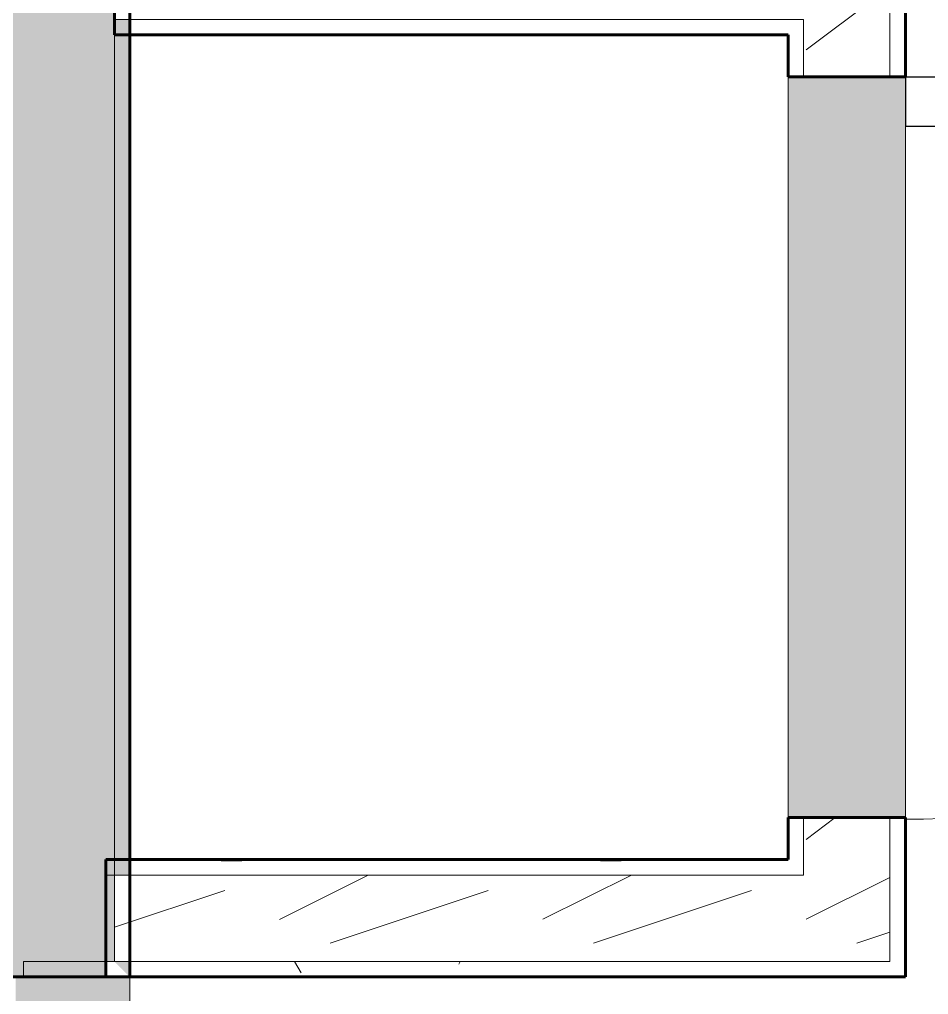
# Model space of a CAD drawing. Header units: inches. Extents: x -4169 to -1846, y 9706 to 12377.
# Drawn here: x -3827.67 to -3790.86, y 10895.08 to 10934.56 of the extents above; entities that cross this region are included whole.
import ezdxf

# ---------------------------------------------------------------- set-up
doc = ezdxf.new("R2010")
doc.units = ezdxf.units.IN
doc.header["$MEASUREMENT"] = 0
for name, color, linetype, lineweight in [('0-1', 7, 'Continuous', 5), ('0-2', 10, 'Continuous', 18), ('A-DOOR-1', 7, 'Continuous', 9), ('A-DOOR-2', 50, 'Continuous', 30), ('A-WALL-1', 8, 'Continuous', 5), ('A-WALL-2', 250, 'Continuous', 60), ('A-WALL-3', 10, 'Continuous', 18), ('A-WALL-PATT-1', 7, 'Continuous', 9), ('A-WALL-PATT-2', 253, 'Continuous', 9)]:
    doc.layers.add(name, color=color, linetype=linetype, lineweight=lineweight)
pattern_1 = [(0, (0, 0), (20.48, 5.12), [0.845, -14.515, 0.845, -14.515, -81.92]), (0, (0, 0), (20.48, 5.12), [-30.72, 0.845, -29.875, 0.845, -14.515, -35.84]), (0, (0, 0), (20.48, 5.12), [-76.8, 0.845, -9.395, 0.845, -24.755]), (120, (7.68, 2.56), (-14.67405, 15.1762003), [0.845, -14.515, 0.845, -14.515, -81.92]), (120, (7.68, 2.56), (-14.67405, 15.1762003), [-30.72, 0.845, -29.875, 0.845, -14.515, -35.84]), (120, (7.68, 2.56), (-14.67405, 15.1762003), [-76.8, 0.845, -9.395, 0.845, -24.755]), (240, (10.24, 12.8), (-5.80595, -20.2962003), [0.845, -14.515, 0.845, -14.515, -81.92]), (240, (10.24, 12.8), (-5.80595, -20.2962003), [-30.72, 0.845, -29.875, 0.845, -14.515, -35.84]), (240, (10.24, 12.8), (-5.80595, -20.2962003), [-76.8, 0.845, -9.395, 0.845, -24.755])]
pattern_2 = [(216.87, (4.265, 10.662), (31.9871619, 21.32545714), [5.331, -47.981]), (206.565, (10.662, 7.464), (-10.662476, -10.6620098), [11.921, -11.921]), (198.435, (10.662, 2.132), (-21.32449365, -10.6625869), [6.744, -26.974])]

# ---------------------------------------------------------------- blocks, each defined once
blk = doc.blocks.new('Single-Flush - 30_ x 80_ - MAGIC PAK DOOR-1421383-ENLARGED RCP - 1ST FLOOR PLAN')
at = {"layer": 'A-DOOR-1'}
blk.add_arc((15, -2.375), 30.067, 180, 266.1859, dxfattribs=at)
at = {"layer": 'A-DOOR-2'}
for p, q in [((13, -2.375), (13, -32.375)), ((15, -2.375), (13, -2.375)), ((15, -2.375), (15, -32.375)), ((15, -32.375), (13, -32.375))]:
    blk.add_line(p, q, dxfattribs=at)
blk = doc.blocks.new('CTR - 1st Phase - Unit Layouts_rvt-1-ENLARGED RCP - 1ST FLOOR PLAN')
at = {"layer": 'A-WALL-1'}
blk.add_hatch(color=256, dxfattribs=at).paths.add_polyline_path([(-3791.799, 10902.239), (-3791.799, 10932.239), (-3796.549, 10932.239), (-3796.549, 10902.239), (-3792.424, 10902.239)], flags=0)
at = {"layer": 'A-WALL-PATT-1'}
h = blk.add_hatch(dxfattribs=at)
h.set_pattern_fill('FP_1', color=256, style=0, pattern_type=2)
h.set_pattern_definition(pattern_1)
h.paths.add_polyline_path([(-3795.924, 10899.914), (-3795.924, 10900.539), (-3823.199, 10900.539), (-3823.199, 10899.914), (-3796.549, 10899.914)], flags=0)
h = blk.add_hatch(dxfattribs=at)
h.set_pattern_fill('FP_1', color=256, style=0, pattern_type=2)
h.set_pattern_definition(pattern_1)
h.paths.add_polyline_path([(-3823.199, 10895.789), (-3823.824, 10896.414), (-3824.174, 10896.414), (-3824.174, 10895.789), (-3823.824, 10895.789)], flags=0)
h.paths.add_polyline_path([(-3795.924, 10895.789), (-3791.799, 10895.789), (-3791.799, 10896.414), (-3823.199, 10896.414), (-3823.199, 10895.789), (-3796.549, 10895.789)], flags=0)
at = {"layer": 'A-WALL-PATT-2'}
h = blk.add_hatch(dxfattribs=at)
h.set_pattern_fill('FP_2', color=256, style=0, pattern_type=2)
h.set_pattern_definition(pattern_2)
h.paths.add_polyline_path([(-3792.424, 10899.914), (-3792.424, 10902.239), (-3795.924, 10902.239), (-3795.924, 10899.914)], flags=0)
h.paths.add_polyline_path([(-3795.924, 10932.239), (-3792.424, 10932.239), (-3792.424, 10939.677), (-3795.924, 10939.677), (-3795.924, 10934.561)], flags=0)
h.paths.add_polyline_path([(-3792.424, 10959.677), (-3792.424, 10961.418), (-3795.924, 10961.418), (-3795.924, 10959.677)], flags=0)
h = blk.add_hatch(dxfattribs=at)
h.set_pattern_fill('FP_2', color=256, style=0, pattern_type=2)
h.set_pattern_definition(pattern_2)
h.paths.add_polyline_path([(-3792.424, 10896.414), (-3792.424, 10899.914), (-3823.824, 10899.914), (-3823.824, 10896.414), (-3796.549, 10896.414)], flags=0)
at = {"layer": 'A-WALL-2'}
for p, q in [((-3791.799, 10939.677), (-3791.799, 10932.239)), ((-3823.824, 10933.936), (-3823.824, 10938.686)), ((-3796.549, 10933.936), (-3823.824, 10933.936)), ((-3796.549, 10932.239), (-3796.549, 10933.936)), ((-3791.799, 10932.239), (-3796.549, 10932.239)), ((-3796.549, 10900.539), (-3796.549, 10902.239)), ((-3796.549, 10902.239), (-3791.799, 10902.239)), ((-3791.799, 10902.239), (-3791.799, 10900.539)), ((-3824.174, 10895.789), (-3824.174, 10900.539)), ((-3824.174, 10900.539), (-3796.549, 10900.539)), ((-3791.799, 10900.539), (-3791.799, 10896.414)), ((-3791.799, 10896.414), (-3791.799, 10895.789)), ((-3791.799, 10895.789), (-3824.174, 10895.789))]:
    blk.add_line(p, q, dxfattribs=at)
at = {"layer": 'A-WALL-3'}
for p, q in [((-3792.424, 10932.239), (-3792.424, 10939.677)), ((-3796.549, 10934.561), (-3823.824, 10934.561)), ((-3795.924, 10934.561), (-3796.549, 10934.561)), ((-3795.924, 10932.239), (-3795.924, 10934.561)), ((-3796.549, 10932.239), (-3796.549, 10902.239)), ((-3791.799, 10902.239), (-3791.799, 10932.239)), ((-3795.924, 10900.539), (-3795.924, 10902.239)), ((-3792.424, 10900.539), (-3792.424, 10902.239)), ((-3795.924, 10899.914), (-3795.924, 10900.539)), ((-3792.424, 10899.914), (-3792.424, 10900.539)), ((-3824.174, 10899.914), (-3795.924, 10899.914)), ((-3792.424, 10896.414), (-3792.424, 10899.914)), ((-3824.174, 10896.414), (-3792.424, 10896.414))]:
    blk.add_line(p, q, dxfattribs=at)
at = {"layer": '0-2', "rotation": 90.00000000001167}
blk.add_blockref('Single-Flush - 30_ x 80_ - MAGIC PAK DOOR-1421383-ENLARGED RCP - 1ST FLOOR PLAN', (-3794.174, 10917.239), dxfattribs=at)
blk = doc.blocks.new('CTR - 1st Phase - Shell_rvt-1-ENLARGED RCP - 1ST FLOOR PLAN')
at = {"layer": 'A-WALL-1'}
blk.add_hatch(color=256, dxfattribs=at).paths.add_polyline_path([(-3823.824, 10857.764), (-3823.199, 10857.764), (-3823.199, 10895.789), (-3827.824, 10895.789), (-3827.824, 10857.764), (-3827.511, 10857.764)], flags=0)
at = {"layer": 'A-WALL-PATT-2'}
h = blk.add_hatch(dxfattribs=at)
h.set_pattern_fill('FP_12', color=256, style=0, pattern_type=2)
h.set_pattern_definition([(161.57, (0.32, 0.32), (-2.560496185, -0.000537386), [0, -18.214, 2.022, 0]), (18.43, (-0.32, 0.32), (-2.560496185, 0.000537386), [0, -18.214, 2.022, 0]), (108.43, (0.32, 0.32), (1.27922091, -6.400876726), [6.07, -14.166]), (71.57, (-0.32, 0.32), (1.27922091, 6.400876726), [6.07, -14.166])])
h.paths.add_polyline_path([(-3829.324, 10011.589), (-3823.824, 10011.589), (-3823.824, 10050.739), (-3827.511, 10050.739), (-3827.511, 10051.364), (-3829.324, 10051.364), (-3829.324, 10011.654)], flags=0)
h.paths.add_polyline_path([(-3827.824, 10089.389), (-3827.511, 10089.389), (-3827.511, 10090.014), (-3823.824, 10090.014), (-3823.824, 10127.352), (-3827.511, 10127.352), (-3827.511, 10127.977), (-3829.324, 10127.977), (-3829.324, 10089.389)], flags=0)
h.paths.add_polyline_path([(-3829.324, 10166.002), (-3827.511, 10166.002), (-3827.511, 10166.377), (-3829.324, 10166.377)], flags=0)
h.paths.add_polyline_path([(-3827.824, 10204.402), (-3827.511, 10204.402), (-3827.511, 10205.027), (-3823.824, 10205.027), (-3823.824, 10242.364), (-3827.511, 10242.364), (-3827.511, 10242.989), (-3829.324, 10242.989), (-3829.324, 10204.402)], flags=0)
h.paths.add_polyline_path([(-3829.324, 10281.014), (-3827.511, 10281.014), (-3827.511, 10363.189), (-3829.324, 10363.189), (-3829.324, 10309.454)], flags=0)
h.paths.add_polyline_path([(-3829.324, 10391.064), (-3827.511, 10391.064), (-3827.511, 10434.989), (-3829.324, 10434.989), (-3829.324, 10430.105)], flags=0)
h.paths.add_polyline_path([(-3827.511, 10473.014), (-3827.511, 10473.764), (-3829.324, 10473.764), (-3829.324, 10473.014), (-3827.824, 10473.014)], flags=0)
h.paths.add_polyline_path([(-3827.824, 10511.789), (-3827.511, 10511.789), (-3827.511, 10512.414), (-3823.824, 10512.414), (-3823.824, 10588.152), (-3827.511, 10588.152), (-3827.511, 10588.777), (-3829.324, 10588.777), (-3829.324, 10511.789)], flags=0)
h.paths.add_polyline_path([(-3829.324, 10626.802), (-3827.511, 10626.802), (-3827.511, 10627.177), (-3829.324, 10627.177)], flags=0)
h.paths.add_polyline_path([(-3827.511, 10665.202), (-3827.511, 10746.189), (-3829.324, 10746.189), (-3829.324, 10665.202)], flags=0)
h.paths.add_polyline_path([(-3827.511, 10774.064), (-3827.511, 10780.964), (-3829.324, 10780.964), (-3829.324, 10774.064)], flags=0)
h.paths.add_polyline_path([(-3827.824, 10818.989), (-3827.511, 10818.989), (-3827.511, 10819.614), (-3823.824, 10819.614), (-3823.824, 10857.139), (-3827.511, 10857.139), (-3827.511, 10857.764), (-3829.324, 10857.764), (-3829.324, 10818.989)], flags=0)
h.paths.add_polyline_path([(-3827.511, 10895.789), (-3827.511, 10896.414), (-3823.824, 10896.414), (-3823.824, 10971.964), (-3827.511, 10971.964), (-3827.511, 10972.589), (-3829.324, 10972.589), (-3829.324, 10895.789), (-3827.824, 10895.789)], flags=0)
h.paths.add_polyline_path([(-3827.511, 11010.614), (-3827.511, 11011.239), (-3823.824, 11011.239), (-3823.824, 11029.714), (-3827.511, 11029.714), (-3827.511, 11030.339), (-3829.324, 11030.339), (-3829.324, 11010.614), (-3827.824, 11010.614)], flags=0)
h.paths.add_polyline_path([(-3827.511, 11068.364), (-3827.511, 11068.989), (-3823.824, 11068.989), (-3823.824, 11164.589), (-3829.324, 11164.589), (-3829.324, 11068.364), (-3827.824, 11068.364)], flags=0)
h.paths.add_polyline_path([(-3823.824, 11394.989), (-3823.824, 11426.989), (-3829.324, 11426.989), (-3829.324, 11394.989)], flags=0)
h = blk.add_hatch(dxfattribs=at)
h.set_pattern_fill('FP_1', color=256, style=0, pattern_type=2)
h.set_pattern_definition(pattern_1)
h.paths.add_polyline_path([(-3823.199, 10017.089), (-3823.199, 10051.364), (-3827.511, 10051.364), (-3827.511, 10050.739), (-3823.824, 10050.739), (-3823.824, 10017.089)], flags=0)
h.paths.add_polyline_path([(-3823.199, 10089.389), (-3823.199, 10127.977), (-3827.511, 10127.977), (-3827.511, 10127.352), (-3823.824, 10127.352), (-3823.824, 10090.014), (-3827.511, 10090.014), (-3827.511, 10089.389), (-3823.824, 10089.389)], flags=0)
h.paths.add_polyline_path([(-3823.199, 10166.002), (-3823.199, 10166.377), (-3827.511, 10166.377), (-3827.511, 10166.002)], flags=0)
h.paths.add_polyline_path([(-3823.824, 10204.402), (-3823.199, 10204.402), (-3823.199, 10242.989), (-3827.511, 10242.989), (-3827.511, 10242.364), (-3823.824, 10242.364), (-3823.824, 10205.027), (-3827.511, 10205.027), (-3827.511, 10204.402)], flags=0)
h.paths.add_polyline_path([(-3823.199, 10281.014), (-3823.199, 10363.189), (-3827.511, 10363.189), (-3827.511, 10281.014)], flags=0)
h.paths.add_polyline_path([(-3827.511, 10473.014), (-3823.199, 10473.014), (-3823.199, 10473.764), (-3827.511, 10473.764)], flags=0)
h.paths.add_polyline_path([(-3823.199, 10511.789), (-3823.199, 10588.777), (-3827.511, 10588.777), (-3827.511, 10588.152), (-3823.824, 10588.152), (-3823.824, 10512.414), (-3827.511, 10512.414), (-3827.511, 10511.789), (-3823.824, 10511.789)], flags=0)
h.paths.add_polyline_path([(-3827.511, 10626.802), (-3823.199, 10626.802), (-3823.199, 10627.177), (-3827.511, 10627.177)], flags=0)
h.paths.add_polyline_path([(-3823.199, 10665.202), (-3823.199, 10710.095), (-3823.824, 10710.095), (-3823.824, 10713.595), (-3823.199, 10713.595), (-3823.199, 10746.189), (-3827.511, 10746.189), (-3827.511, 10665.202)], flags=0)
h.paths.add_polyline_path([(-3823.199, 10818.989), (-3823.199, 10857.764), (-3827.511, 10857.764), (-3827.511, 10857.139), (-3823.824, 10857.139), (-3823.824, 10819.614), (-3827.511, 10819.614), (-3827.511, 10818.989), (-3823.824, 10818.989)], flags=0)
h.paths.add_polyline_path([(-3827.511, 10895.789), (-3824.174, 10895.789), (-3824.174, 10896.414), (-3827.511, 10896.414)], flags=0)
h.paths.add_polyline_path([(-3823.199, 10895.789), (-3823.199, 10896.414), (-3823.824, 10896.414)], flags=0)
h.paths.add_polyline_path([(-3823.824, 10899.914), (-3823.199, 10899.914), (-3823.199, 10934.561), (-3823.824, 10934.561), (-3823.824, 10912.707)], flags=0)
h.paths.add_polyline_path([(-3823.824, 10938.061), (-3823.199, 10938.061), (-3823.199, 10961.418), (-3823.824, 10961.418), (-3823.824, 10952.924)], flags=0)
h.paths.add_polyline_path([(-3823.824, 10966.168), (-3823.199, 10966.168), (-3823.199, 10972.589), (-3827.511, 10972.589), (-3827.511, 10971.964), (-3823.824, 10971.964)], flags=0)
h.paths.add_polyline_path([(-3823.199, 11010.614), (-3823.199, 11030.339), (-3827.511, 11030.339), (-3827.511, 11029.714), (-3823.824, 11029.714), (-3823.824, 11011.239), (-3827.511, 11011.239), (-3827.511, 11010.614), (-3823.824, 11010.614)], flags=0)
h.paths.add_polyline_path([(-3823.199, 11068.364), (-3823.199, 11164.589), (-3823.824, 11164.589), (-3823.824, 11068.989), (-3827.511, 11068.989), (-3827.499, 11068.364), (-3823.824, 11068.364)], flags=0)
h.paths.add_polyline_path([(-3823.199, 11394.989), (-3823.199, 11426.989), (-3823.824, 11426.989), (-3823.824, 11394.989)], flags=0)
at = {"layer": 'A-WALL-2'}
for p, q in [((-3823.199, 10972.589), (-3823.199, 10895.789)), ((-3823.199, 10895.789), (-3831.824, 10895.789))]:
    blk.add_line(p, q, dxfattribs=at)
at = {"layer": 'A-WALL-3'}
for p, q in [((-3823.824, 10971.964), (-3823.824, 10896.414)), ((-3827.511, 10895.789), (-3827.511, 10896.414)), ((-3823.824, 10896.414), (-3827.511, 10896.414)), ((-3823.199, 10857.764), (-3823.199, 10895.789))]:
    blk.add_line(p, q, dxfattribs=at)

msp = doc.modelspace()

# ---------------------------------------------------------------- block references
at = {"layer": '0-1'}
for name in ['CTR - 1st Phase - Shell_rvt-1-ENLARGED RCP - 1ST FLOOR PLAN', 'CTR - 1st Phase - Unit Layouts_rvt-1-ENLARGED RCP - 1ST FLOOR PLAN']:
    msp.add_blockref(name, (0, 0), dxfattribs=at)

doc.saveas('drawing.dxf')
